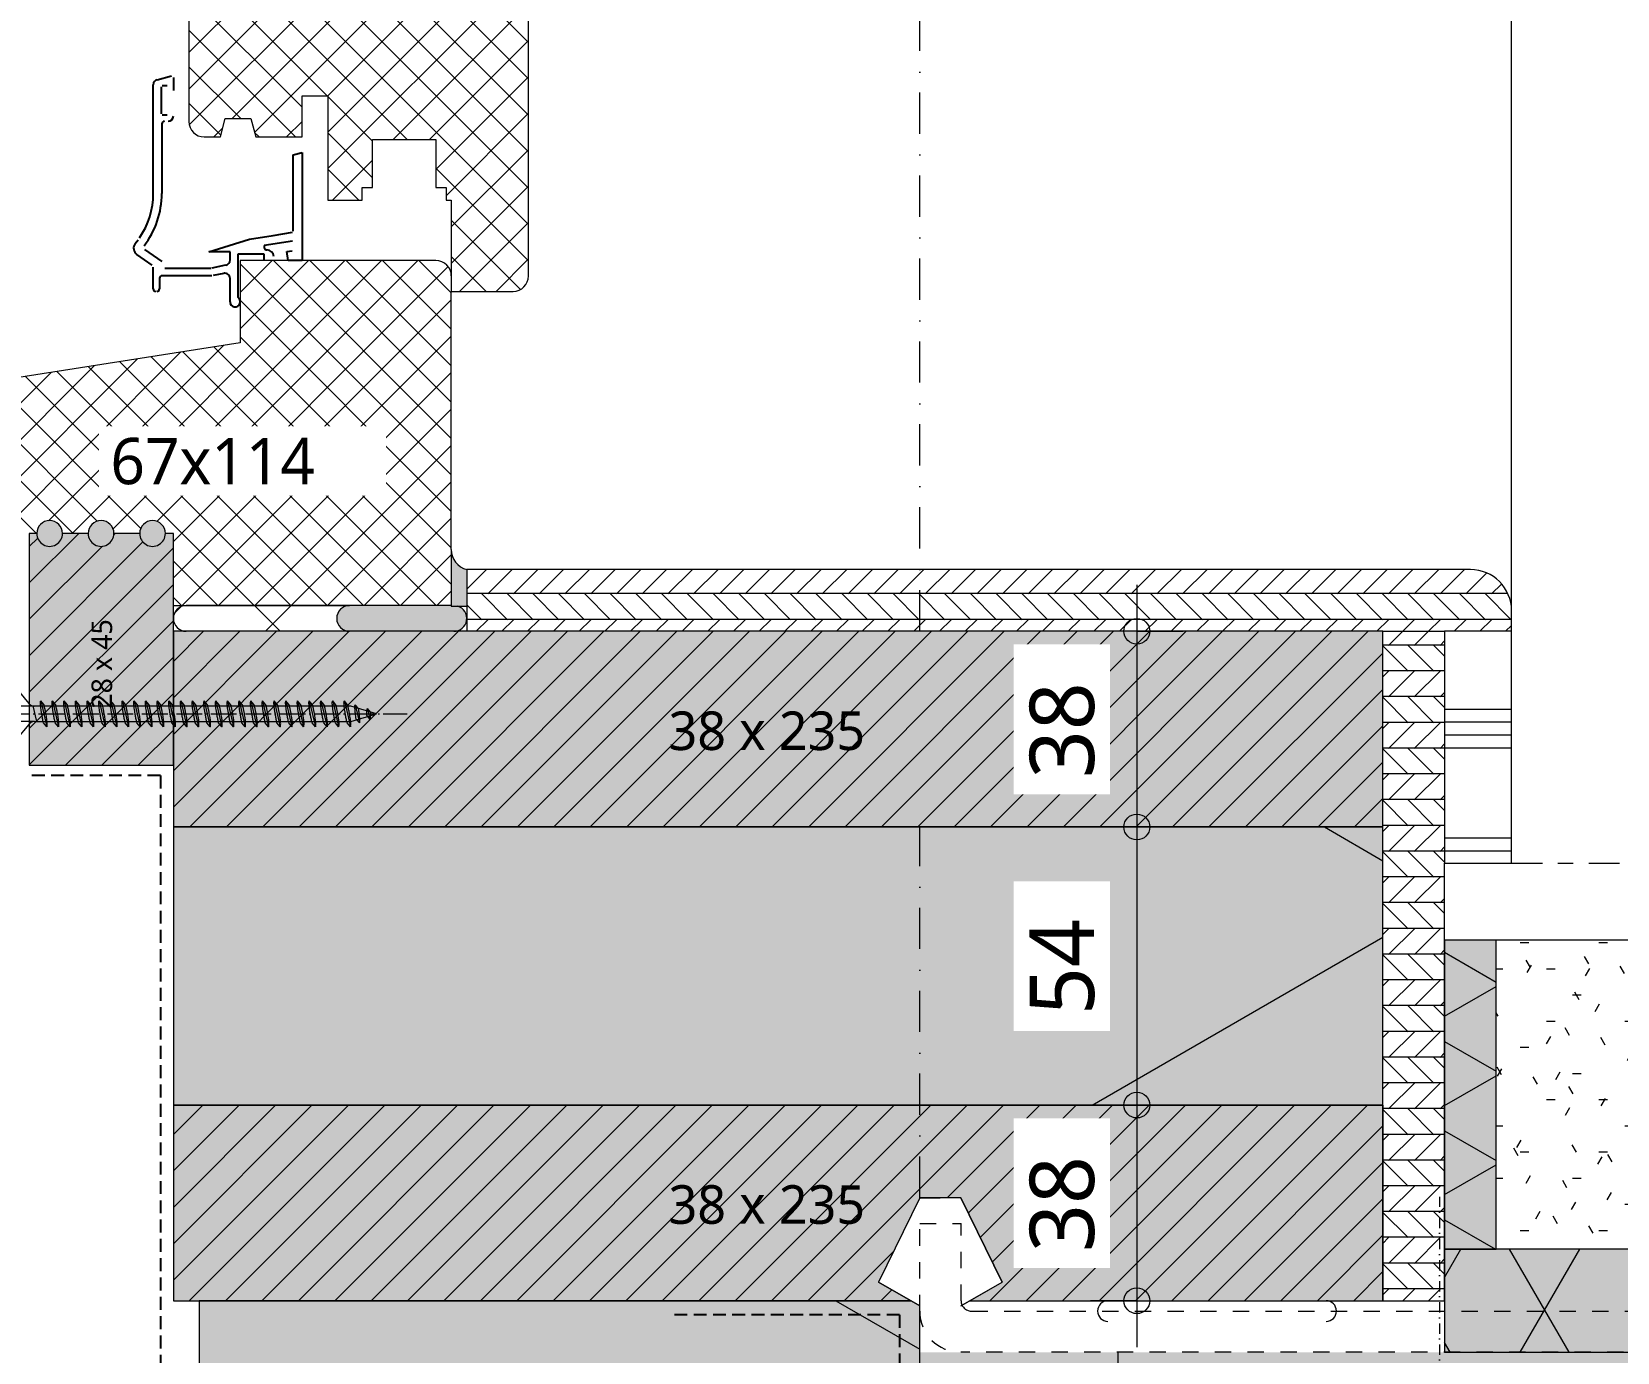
# Model space of a CAD drawing. Header units: millimetres. Extents: x -435 to 27166, y -19117 to 26500.
# Drawn here: x 7950.5 to 8258.6, y 13392.6 to 13649.1 of the extents above; entities that cross this region are included whole.
import ezdxf

# ---------------------------------------------------------------- set-up
doc = ezdxf.new("R2010")
doc.units = ezdxf.units.MM
for name, pattern in [('Dash', [6.35, 3.175, -3.175]), ('MV_center', [15, 6, -3, 3, -3]), ('MV_hartlijn_staal', [6.6, 5, -0.8, 0, -0.8]), ('MV_hidden', [3.75, 2.5, -1.25]), ('MV_stramien', [16, 8, -4, 0, -4]), ('Streep 1_1', [2, 1, -1]), ('Streep-stip _ detail', [4, 2, -1, 0, -1])]:
    doc.linetypes.add(name, pattern=pattern)
for name, color, linetype, lineweight in [('A-ANNO-DIMS', 211, 'Continuous', 13), ('A-ANNO-DIMS-5', 211, 'Continuous', 13), ('A-ANNO-NOTE', 131, 'Continuous', 18), ('A-DETL', 90, 'Continuous', 13), ('A-DETL-GENF', 92, 'Continuous', 18), ('A-DETL-MEDM', 33, 'Continuous', 18), ('G-ANNO-TEXT', 231, 'Continuous', 13)]:
    doc.layers.add(name, color=color, linetype=linetype, lineweight=lineweight)
doc.styles.add('Segoe UI', font='segoeui.ttf', dxfattribs={"height": 7.5})
doc.styles.add('Segoe UI_1', font='segoeui.ttf', dxfattribs={"height": 4})
doc.styles.add('Segoe UI_2', font='segoeui.ttf', dxfattribs={"height": 9})
doc.styles.add('Segoe UI_3', font='segoeui.ttf', dxfattribs={"height": 12.5})
doc.dimstyles.new('2_5_mm_4', dxfattribs={"dimscale": 304.8, "dimtxt": 13.092049, "dimasz": 0.016404, "dimexe": 0.029528, "dimexo": 0.0625, "dimgap": 0.014764, "dimtad": 1, "dimdec": 0, "dimzin": 0, "dimdsep": 46, "dimtxsty": 'Segoe UI_3', "dimblk1": 'DOTBLANK', "dimblk2": 'DOTBLANK', "dimsah": 1, "dimcen": 0.09, "dimdle": 0.029528, "dimazin": 0, "dimtfac": 1, "dimtdec": 4, "dimtix": 1, "dimtmove": 0, "dimatfit": 3, "dimfxl": 0.029528, "dimfxlon": 1, "dimtvp": 1, "dimtfill": 1, "dimtolj": 1, "dimtzin": 0, "dimarcsym": 2})
pattern_1 = [(45, (0, 0), (-3.5355339, 3.5355339), []), (135, (0, 0), (-3.5355339, -3.5355339), [])]
pattern_2 = [(0, (0, 0), (0, 5), [50, 0]), (45, (0, 0), (5.00065916, 0), [7.071, -7.071]), (315, (0, 0), (5.00065916, 0), [7.071, -7.071])]

# ---------------------------------------------------------------- blocks, each defined once
blk = doc.blocks.new('42 isolatie - Type 1-3766082-Details Appartement')
at = {"layer": 'A-DETL-GENF'}
blk.add_hatch(color=256, dxfattribs=at).paths.add_polyline_path([(0.28, -0.8), (24.96, -140.8), (215.21, -140.8), (216.19, -139.08), (216.19, -0.8), (24.08, -0.8)])
at = {"layer": 'A-DETL-GENF', "lineweight": 13}
h = blk.add_hatch(dxfattribs=at)
h.set_pattern_fill('FP_80', color=256, style=0, pattern_type=2)
h.set_pattern_definition([(300, (-857.8, -704), (-121.936, -70.4), []), (240, (-857.8, -704), (-121.936, 70.4), [])])
h.paths.add_polyline_path([(0.28, -0.8), (24.96, -140.8), (215.21, -140.8), (216.19, -139.08), (216.19, -0.8), (24.08, -0.8)])
at = {"layer": 'A-DETL-GENF'}
for p, q in [((216.19, -0.8), (0.28, -0.8)), ((0.28, -0.8), (24.08, -135.8)), ((216.19, -0.8), (0.28, -0.8)), ((216.19, -139.08), (216.19, -0.8)), ((24.08, -135.8), (24.96, -140.8)), ((24.08, -135.8), (24.96, -140.8)), ((24.96, -140.8), (206.19, -140.8)), ((206.19, -140.8), (215.21, -140.8)), ((206.19, -140.8), (215.21, -140.8))]:
    blk.add_line(p, q, dxfattribs=at)
blk = doc.blocks.new('00 hout_rechthoekig_sls - Vuren 28x45-V87-Details Appartement')
at = {"layer": 'A-DETL-GENF', "lineweight": 13}
blk.add_hatch(color=256, dxfattribs=at).paths.add_polyline_path([(45, 1.79), (45, 28), (0, 28), (0, 26.45), (0.65, 26.37), (1.25, 26.12), (1.77, 25.72), (2.17, 25.2), (2.41, 24.6), (2.5, 23.95), (2.41, 23.31), (2.17, 22.7), (1.77, 22.19), (1.25, 21.79), (0.65, 21.54), (0, 21.45), (0, 16.45), (0.65, 16.37), (1.25, 16.12), (1.77, 15.72), (2.17, 15.2), (2.41, 14.6), (2.5, 13.95), (2.41, 13.31), (2.17, 12.7), (1.77, 12.19), (1.25, 11.79), (0.65, 11.54), (0, 11.45), (0, 6.45), (0.65, 6.37), (1.25, 6.12), (1.77, 5.72), (2.17, 5.2), (2.41, 4.6), (2.5, 3.95), (2.41, 3.31), (2.17, 2.7), (1.77, 2.19), (1.25, 1.79), (0.65, 1.54), (0, 1.45), (0, 0), (45, 0)])
at = {"layer": 'A-DETL-MEDM', "lineweight": 13}
h = blk.add_hatch(dxfattribs=at)
h.set_pattern_fill('FP_109', color=256, style=0, pattern_type=2)
h.set_pattern_definition([(135, (13551.619, -7950.069), (-3.5355339, -3.5355339), [])])
h.paths.add_polyline_path([(45, 1.79), (45, 28), (0, 28), (0, 26.45), (0.65, 26.37), (1.25, 26.12), (1.77, 25.72), (2.17, 25.2), (2.41, 24.6), (2.5, 23.95), (2.41, 23.31), (2.17, 22.7), (1.77, 22.19), (1.25, 21.79), (0.65, 21.54), (0, 21.45), (0, 16.45), (0.65, 16.37), (1.25, 16.12), (1.77, 15.72), (2.17, 15.2), (2.41, 14.6), (2.5, 13.95), (2.41, 13.31), (2.17, 12.7), (1.77, 12.19), (1.25, 11.79), (0.65, 11.54), (0, 11.45), (0, 6.45), (0.65, 6.37), (1.25, 6.12), (1.77, 5.72), (2.17, 5.2), (2.41, 4.6), (2.5, 3.95), (2.41, 3.31), (2.17, 2.7), (1.77, 2.19), (1.25, 1.79), (0.65, 1.54), (0, 1.45), (0, 0), (45, 0)])
at = {"layer": 'A-DETL-MEDM'}
for p, q in [((19, 28), (0, 28)), ((0, 28), (0, 26.45)), ((19, 28), (0, 28)), ((45, 28), (19, 28)), ((45, 28), (19, 28)), ((45, 0), (45, 28)), ((45, 0), (45, 28)), ((45, 0), (45, 28)), ((0, 21.45), (0, 16.45)), ((0, 11.45), (0, 6.45)), ((0, 1.45), (0, 0)), ((0, 0), (45, 0))]:
    blk.add_line(p, q, dxfattribs=at)
blk = doc.blocks.new('Repeating Detail - 00 g lijmbolletje s e-V88-Details Appartement')
at = {"layer": 'A-DETL-GENF'}
for points in [[(-20, 2.5), (-20.65, 2.41), (-21.25, 2.17), (-21.77, 1.77), (-22.17, 1.25), (-22.41, 0.65), (-22.5, -0.01), (-22.41, -0.65), (-22.17, -1.25), (-21.77, -1.77), (-21.25, -2.17), (-20.65, -2.41), (-20, -2.5), (-19.35, -2.41), (-18.75, -2.17), (-18.23, -1.77), (-17.83, -1.25), (-17.59, -0.65), (-17.5, 0), (-17.59, 0.65), (-17.83, 1.25), (-18.23, 1.77), (-18.75, 2.17), (-19.35, 2.41)], [(-10, 2.5), (-10.65, 2.41), (-11.25, 2.17), (-11.77, 1.77), (-12.17, 1.25), (-12.41, 0.65), (-12.5, -0.01), (-12.41, -0.65), (-12.17, -1.25), (-11.77, -1.77), (-11.25, -2.17), (-10.65, -2.41), (-10, -2.5), (-9.35, -2.41), (-8.75, -2.17), (-8.23, -1.77), (-7.83, -1.25), (-7.59, -0.65), (-7.5, 0), (-7.59, 0.65), (-7.83, 1.25), (-8.23, 1.77), (-8.75, 2.17), (-9.35, 2.41)], [(0, 2.5), (-0.65, 2.41), (-1.25, 2.17), (-1.77, 1.77), (-2.17, 1.25), (-2.41, 0.65), (-2.5, -0.01), (-2.41, -0.65), (-2.17, -1.25), (-1.77, -1.77), (-1.25, -2.17), (-0.65, -2.41), (0, -2.5), (0.65, -2.41), (1.25, -2.17), (1.77, -1.77), (2.17, -1.25), (2.41, -0.65), (2.5, 0), (2.41, 0.65), (2.17, 1.25), (1.77, 1.77), (1.25, 2.17), (0.65, 2.41)]]:
    blk.add_hatch(color=256, dxfattribs=at).paths.add_polyline_path(points)
for centre, start, end in [((-20, 0), 360, 180), ((-20, 0), 180, 360), ((-10, 0), 360, 180), ((-10, 0), 180, 360), ((0, 0), 360, 180), ((0, 0), 180, 360)]:
    blk.add_arc(centre, 2.5, start, end, dxfattribs=at)
blk = doc.blocks.new('00 hout_rechthoekig_sls - SLS 38x235-V89-Details Appartement')
at = {"layer": 'A-DETL-GENF', "lineweight": 13}
blk.add_hatch(color=256, dxfattribs=at).paths.add_polyline_path([(65.53, 38), (0, 38), (0, 0), (235, 0), (235, 38), (91.72, 38), (98, 34.39), (90, 17.99), (82, 17.99), (74, 34.39), (80.28, 38), (74, 38)])
at = {"layer": 'A-DETL-MEDM', "lineweight": 13}
h = blk.add_hatch(dxfattribs=at)
h.set_pattern_fill('FP_110', color=256, style=0, pattern_type=2)
h.set_pattern_definition([(225, (8213.069, 13440.619), (3.5355339, -3.5355339), [])])
h.paths.add_polyline_path([(65.53, 38), (0, 38), (0, 0), (235, 0), (235, 38), (91.72, 38), (98, 34.39), (90, 17.99), (82, 17.99), (74, 34.39), (80.28, 38), (74, 38)])
at = {"layer": 'A-DETL-MEDM'}
for p, q in [((80.28, 38), (0, 38)), ((0, 38), (0, 0)), ((80.28, 38), (0, 38)), ((235, 38), (91.72, 38)), ((235, 38), (91.72, 38)), ((235, 0), (235, 38)), ((235, 0), (235, 38)), ((235, 0), (235, 38)), ((0, 0), (235, 0))]:
    blk.add_line(p, q, dxfattribs=at)
blk = doc.blocks.new('42 isolatie - Type 1-3768576-Details Appartement')
at = {"layer": 'A-DETL-GENF'}
blk.add_hatch(color=256, dxfattribs=at).paths.add_polyline_path([(45.79, -0.8), (45.79, -20.8), (428.39, -20.8), (428.39, -0.8), (418.39, -0.8)])
at = {"layer": 'A-DETL-GENF', "lineweight": 13}
h = blk.add_hatch(dxfattribs=at)
h.set_pattern_fill('FP_79', color=256, style=0, pattern_type=2)
h.set_pattern_definition([(300, (-2355.522, -120.812), (-17.32051, -10), []), (240, (-2355.522, -120.812), (-17.32051, 10), [])])
h.paths.add_polyline_path([(45.79, -0.8), (45.79, -20.8), (428.39, -20.8), (428.39, -0.8), (418.39, -0.8)])
at = {"layer": 'A-DETL-GENF'}
for p, q in [((428.39, -0.8), (45.79, -0.8)), ((428.39, -0.8), (45.79, -0.8)), ((428.39, -10.8), (428.39, -0.8)), ((428.39, -10.8), (428.39, -0.8)), ((428.39, -20.8), (428.39, -10.8)), ((428.39, -20.8), (428.39, -10.8)), ((45.79, -20.8), (418.39, -20.8)), ((45.79, -20.8), (418.39, -20.8)), ((418.39, -20.8), (428.39, -20.8))]:
    blk.add_line(p, q, dxfattribs=at)
blk = doc.blocks.new('42 isolatie - Type 1-3766312-Details Appartement')
at = {"layer": 'A-DETL-GENF'}
blk.add_hatch(color=256, dxfattribs=at).paths.add_polyline_path([(0.28, -10.8), (60.28, -10.8), (60.28, -0.8), (0.28, -0.8)])
at = {"layer": 'A-DETL-GENF', "lineweight": 13}
h = blk.add_hatch(dxfattribs=at)
h.set_pattern_fill('FP_89', color=256, style=0, pattern_type=2)
h.set_pattern_definition([(300, (-2375.531, -120.812), (-12.99038, -7.5), []), (240, (-2375.531, -120.812), (-12.99038, 7.5), [])])
h.paths.add_polyline_path([(0.28, -10.8), (60.28, -10.8), (60.28, -0.8), (0.28, -0.8)])
at = {"layer": 'A-DETL-GENF'}
for p, q in [((60.28, -0.8), (0.28, -0.8)), ((0.28, -0.8), (0.28, -10.8)), ((0.28, -0.8), (0.28, -10.8)), ((60.28, -10.8), (60.28, -0.8)), ((60.28, -10.8), (60.28, -0.8)), ((0.28, -10.8), (60.28, -10.8)), ((0.28, -10.8), (60.28, -10.8))]:
    blk.add_line(p, q, dxfattribs=at)
blk = doc.blocks.new('42 isolatie - Type 1-3766217-Details Appartement')
at = {"layer": 'A-DETL-GENF'}
blk.add_hatch(color=256, dxfattribs=at).paths.add_polyline_path([(0.28, -235.8), (54.28, -235.8), (54.28, -0.8), (0.28, -0.8), (0.28, -170.27)])
at = {"layer": 'A-DETL-GENF', "lineweight": 13}
h = blk.add_hatch(dxfattribs=at)
h.set_pattern_fill('FP_111', color=256, style=0, pattern_type=2)
h.set_pattern_definition([(300, (-1986.72, -235.79), (-203.516, -117.5), []), (240, (-1986.72, -235.79), (-203.516, 117.5), [])])
h.paths.add_polyline_path([(0.28, -235.8), (54.28, -235.8), (54.28, -0.8), (0.28, -0.8), (0.28, -170.27)])
at = {"layer": 'A-DETL-GENF'}
for p, q in [((54.28, -0.8), (0.28, -0.8)), ((0.28, -0.8), (0.28, -235.8)), ((54.28, -0.8), (0.28, -0.8)), ((0.28, -0.8), (0.28, -235.8)), ((54.28, -235.8), (54.28, -0.8)), ((0.28, -235.8), (54.28, -235.8)), ((0.28, -235.8), (54.28, -235.8))]:
    blk.add_line(p, q, dxfattribs=at)
blk = doc.blocks.new('20 HSB_vloeranker - 25x170 6x60-3186712-Details Appartement')
at = {"layer": 'A-DETL-GENF'}
for p, q in [((-16, 33.01), (-24, 16.61)), ((-16, 33.01), (-24, 16.61)), ((-8, 33.01), (-16, 33.01)), ((-16, 33.01), (-12, 33.01)), ((-8, 33.01), (-12, 33.01)), ((0, 16.61), (-8, 33.01)), ((-8, 33.01), (0, 16.61)), ((-24, 16.61), (-16, 12.01)), ((-16, 12.01), (-24, 16.61)), ((-8, 12.01), (0, 16.61)), ((-7.77, 12.14), (0, 16.61)), ((22.5, 3), (22.5, 0)), ((22.5, 0), (147.5, 0)), ((147.5, 0), (147.5, 3))]:
    blk.add_line(p, q, dxfattribs=at)
at = {"layer": 'A-DETL-GENF', "linetype": 'Streep-stip _ detail', "lineweight": 13}
blk.add_line((85, 33.21), (85, -88.79), dxfattribs=at)
at = {"layer": 'A-DETL-GENF', "linetype": 'Dash'}
for p, q in [((-16, 11), (-16, 28)), ((-16, 28), (-7.96, 28)), ((-7.96, 13), (-7.96, 28)), ((-5.96, 11), (152.5, 11)), ((152.5, 11), (152.5, 3)), ((152.5, 3), (-8, 3))]:
    blk.add_line(p, q, dxfattribs=at)
at = {"layer": 'A-DETL-GENF', "linetype": 'Streep 1_1', "lineweight": 13}
for p, q in [((81, -1.79), (81, -72.79)), ((89, -1.79), (89, -72.79)), ((89, -72.79), (81, -80.79)), ((81, -72.79), (89, -80.79))]:
    blk.add_line(p, q, dxfattribs=at)
at = {"layer": 'A-DETL-GENF', "linetype": 'Dash'}
for centre, radius in [((-5.96, 13), 2), ((-8, 11), 8)]:
    blk.add_arc(centre, radius, 180, 270, dxfattribs=at)
blk = doc.blocks.new('00 hout_rechthoekig_sls - SLS 38x235-V91-Details Appartement')
at = {"layer": 'A-DETL-GENF', "lineweight": 13}
blk.add_hatch(color=256, dxfattribs=at).paths.add_polyline_path([(235, 38), (0, 38), (0, 0), (235, 0)])
at = {"layer": 'A-DETL-MEDM', "lineweight": 13}
h = blk.add_hatch(dxfattribs=at)
h.set_pattern_fill('FP_112', color=256, style=0, pattern_type=2)
h.set_pattern_definition([(225, (8213.069, 13532.619), (3.5355339, -3.5355339), [])])
h.paths.add_polyline_path([(235, 38), (0, 38), (0, 0), (235, 0)])
at = {"layer": 'A-DETL-MEDM'}
for p, q in [((235, 38), (0, 38)), ((0, 38), (0, 0)), ((235, 38), (0, 38)), ((235, 0), (235, 38)), ((235, 0), (235, 38)), ((235, 0), (235, 38)), ((0, 0), (235, 0))]:
    blk.add_line(p, q, dxfattribs=at)
blk = doc.blocks.new('28 schroeven 2D - Verzonken schroef 5_0x70mm-3126482-Details Appartement')
at = {"layer": 'A-DETL-GENF', "linetype": 'MV_hartlijn_staal', "lineweight": 13}
blk.add_line((0, 9.1), (0, -75.9), dxfattribs=at)
at = {"layer": 'A-DETL-GENF', "lineweight": 5}
for p, q in [((-4.9, 0), (4.9, 0)), ((-2.04, -2.4), (-4.9, 0)), ((4.9, 0), (2.04, -2.4)), ((-4.54, -0.3), (4.54, -0.3)), ((2.5, -4.74), (-2.5, -5.9)), ((-2.5, -5.9), (-1.75, -5.26)), ((-1.5, -4), (1.53, -3.26)), ((-1.5, -3.55), (-1.5, -65)), ((1.5, -65), (1.5, -3.55)), ((1.75, -5.38), (2.5, -4.74)), ((2.5, -7), (-2.5, -8.17)), ((-2.5, -8.17), (-1.75, -7.53)), ((1.75, -7.64), (2.5, -7)), ((2.5, -9.27), (-2.5, -10.44)), ((-2.5, -10.44), (-1.75, -9.8)), ((2.5, -11.54), (-2.5, -12.71)), ((-2.5, -12.71), (-1.75, -12.07)), ((1.75, -9.91), (2.5, -9.27)), ((1.75, -12.18), (2.5, -11.54)), ((2.5, -13.81), (-2.5, -14.98)), ((-2.5, -14.98), (-1.75, -14.34)), ((1.75, -14.45), (2.5, -13.81)), ((2.5, -16.08), (-2.5, -17.24)), ((-2.5, -17.24), (-1.75, -16.6)), ((2.5, -18.35), (-2.5, -19.51)), ((1.75, -16.72), (2.5, -16.08)), ((1.75, -18.99), (2.5, -18.35)), ((-2.5, -19.51), (-1.75, -18.87)), ((2.5, -20.62), (-2.5, -21.78)), ((-2.5, -21.78), (-1.75, -21.14)), ((1.75, -21.26), (2.5, -20.62)), ((2.5, -22.89), (-2.5, -24.05)), ((-2.5, -24.05), (-1.75, -23.41)), ((1.75, -23.53), (2.5, -22.89)), ((2.5, -25.16), (-2.5, -26.32)), ((-2.5, -26.32), (-1.75, -25.68)), ((2.5, -27.43), (-2.5, -28.59)), ((1.75, -25.8), (2.5, -25.16)), ((1.75, -28.07), (2.5, -27.43)), ((-2.5, -28.59), (-1.75, -27.95)), ((2.5, -29.69), (-2.5, -30.86)), ((-2.5, -30.86), (-1.75, -30.22)), ((1.75, -30.33), (2.5, -29.69)), ((2.5, -31.96), (-2.5, -33.13)), ((-2.5, -33.13), (-1.75, -32.49)), ((1.75, -32.6), (2.5, -31.96)), ((2.5, -34.23), (-2.5, -35.4)), ((-2.5, -35.4), (-1.75, -34.76)), ((2.5, -36.5), (-2.5, -37.67)), ((1.75, -34.87), (2.5, -34.23)), ((1.75, -37.14), (2.5, -36.5)), ((-2.5, -37.67), (-1.75, -37.03)), ((2.5, -38.77), (-2.5, -39.93)), ((-2.5, -39.93), (-1.75, -39.29)), ((1.75, -39.41), (2.5, -38.77)), ((2.5, -41.04), (-2.5, -42.2)), ((-2.5, -42.2), (-1.75, -41.56)), ((1.75, -41.68), (2.5, -41.04)), ((2.5, -43.31), (-2.5, -44.47)), ((-2.5, -44.47), (-1.75, -43.83)), ((2.5, -45.58), (-2.5, -46.74)), ((-2.5, -46.74), (-1.75, -46.1)), ((1.75, -43.95), (2.5, -43.31)), ((1.75, -46.22), (2.5, -45.58)), ((2.5, -47.85), (-2.5, -49.01)), ((-2.5, -49.01), (-1.75, -48.37)), ((1.75, -48.49), (2.5, -47.85)), ((2.5, -50.12), (-2.5, -51.28)), ((-2.5, -51.28), (-1.75, -50.64)), ((1.75, -50.76), (2.5, -50.12)), ((2.5, -52.38), (-2.5, -53.55)), ((-2.5, -53.55), (-1.75, -52.91)), ((2.5, -54.65), (-2.5, -55.82)), ((-2.5, -55.82), (-1.75, -55.18)), ((1.75, -53.02), (2.5, -52.38)), ((1.75, -55.29), (2.5, -54.65)), ((2.5, -56.92), (-2.5, -58.09)), ((-2.5, -58.09), (-1.75, -57.45)), ((1.75, -57.56), (2.5, -56.92)), ((2.5, -59.19), (-2.5, -60.36)), ((-2.5, -60.36), (-1.75, -59.72)), ((2.5, -61.46), (-2.5, -62.62)), ((1.75, -59.83), (2.5, -59.19)), ((1.75, -62.1), (2.5, -61.46)), ((-2.5, -62.62), (-1.75, -61.98)), ((2.5, -63.73), (-2.5, -64.89)), ((-2.5, -64.89), (-1.75, -64.25)), ((1.75, -64.37), (2.5, -63.73)), ((1.76, -65.84), (-1.76, -66.66)), ((-1.76, -66.66), (-1.01, -66.02)), ((-1.5, -65), (0, -70)), ((0, -70), (1.5, -65)), ((1.01, -66.48), (1.76, -65.84)), ((-1.02, -68.71), (-0.27, -68.07)), ((1.02, -68.23), (-1.02, -68.71)), ((0.27, -68.87), (1.02, -68.23))]:
    blk.add_line(p, q, dxfattribs=at)
at = {"layer": 'A-DETL-GENF'}
for p, q in [((-1.5, -3.55), (-1.5, 0)), ((1.5, -3.55), (1.5, 0))]:
    blk.add_line(p, q, dxfattribs=at)
at = {"layer": 'A-DETL-GENF', "lineweight": 5}
for centre, start, end in [((-3, -3.55), 360, 50), ((3, -3.55), 130, 180)]:
    blk.add_arc(centre, 1.5, start, end, dxfattribs=at)
for points in [[(-2.5, -5.9), (-1.83, -6.19), (1.75, -5.38)], [(-1.75, -5.26), (2.23, -4.46), (2.5, -4.74)], [(-2.5, -8.17), (-1.83, -8.46), (1.75, -7.64)], [(-1.75, -7.53), (2.23, -6.73), (2.5, -7)], [(-1.75, -9.8), (2.23, -9), (2.5, -9.27)], [(-2.5, -10.44), (-1.83, -10.73), (1.75, -9.91)], [(-2.5, -12.71), (-1.83, -13), (1.75, -12.18)], [(-1.75, -12.07), (2.23, -11.27), (2.5, -11.54)], [(-2.5, -14.98), (-1.83, -15.27), (1.75, -14.45)], [(-1.75, -14.34), (2.23, -13.53), (2.5, -13.81)], [(-2.5, -17.24), (-1.83, -17.54), (1.75, -16.72)], [(-1.75, -16.6), (2.23, -15.8), (2.5, -16.08)], [(-1.75, -18.87), (2.23, -18.07), (2.5, -18.35)], [(-2.5, -19.51), (-1.83, -19.81), (1.75, -18.99)], [(-2.5, -21.78), (-1.83, -22.08), (1.75, -21.26)], [(-1.75, -21.14), (2.23, -20.34), (2.5, -20.62)], [(-2.5, -24.05), (-1.83, -24.35), (1.75, -23.53)], [(-1.75, -23.41), (2.23, -22.61), (2.5, -22.89)], [(-2.5, -26.32), (-1.83, -26.61), (1.75, -25.8)], [(-1.75, -25.68), (2.23, -24.88), (2.5, -25.16)], [(-1.75, -27.95), (2.23, -27.15), (2.5, -27.43)], [(-2.5, -28.59), (-1.83, -28.88), (1.75, -28.07)], [(-2.5, -30.86), (-1.83, -31.15), (1.75, -30.33)], [(-1.75, -30.22), (2.23, -29.42), (2.5, -29.69)], [(-2.5, -33.13), (-1.83, -33.42), (1.75, -32.6)], [(-1.75, -32.49), (2.23, -31.69), (2.5, -31.96)], [(-2.5, -35.4), (-1.83, -35.69), (1.75, -34.87)], [(-1.75, -34.76), (2.23, -33.96), (2.5, -34.23)], [(-1.75, -37.03), (2.23, -36.22), (2.5, -36.5)], [(-2.5, -37.67), (-1.83, -37.96), (1.75, -37.14)], [(-2.5, -39.93), (-1.83, -40.23), (1.75, -39.41)], [(-1.75, -39.29), (2.23, -38.49), (2.5, -38.77)], [(-2.5, -42.2), (-1.83, -42.5), (1.75, -41.68)], [(-1.75, -41.56), (2.23, -40.76), (2.5, -41.04)], [(-2.5, -44.47), (-1.83, -44.77), (1.75, -43.95)], [(-1.75, -43.83), (2.23, -43.03), (2.5, -43.31)], [(-1.75, -46.1), (2.23, -45.3), (2.5, -45.58)], [(-2.5, -46.74), (-1.83, -47.04), (1.75, -46.22)], [(-2.5, -49.01), (-1.83, -49.3), (1.75, -48.49)], [(-1.75, -48.37), (2.23, -47.57), (2.5, -47.85)], [(-2.5, -51.28), (-1.83, -51.57), (1.75, -50.76)], [(-1.75, -50.64), (2.23, -49.84), (2.5, -50.12)], [(-1.75, -52.91), (2.23, -52.11), (2.5, -52.38)], [(-2.5, -53.55), (-1.83, -53.84), (1.75, -53.02)], [(-2.5, -55.82), (-1.83, -56.11), (1.75, -55.29)], [(-1.75, -55.18), (2.23, -54.38), (2.5, -54.65)], [(-2.5, -58.09), (-1.83, -58.38), (1.75, -57.56)], [(-1.75, -57.45), (2.23, -56.65), (2.5, -56.92)], [(-2.5, -60.36), (-1.83, -60.65), (1.75, -59.83)], [(-1.75, -59.72), (2.23, -58.91), (2.5, -59.19)], [(-1.75, -61.98), (2.23, -61.18), (2.5, -61.46)], [(-2.5, -62.62), (-1.83, -62.92), (1.75, -62.1)], [(-2.5, -64.89), (-1.83, -65.19), (1.75, -64.37)], [(-1.75, -64.25), (2.23, -63.45), (2.5, -63.73)], [(-1.76, -66.66), (-1.34, -66.87), (1.01, -66.48)], [(-1.01, -66.02), (1.59, -65.65), (1.76, -65.84)], [(-1.02, -68.71), (-0.85, -68.85), (0.27, -68.87)], [(-0.27, -68.07), (0.96, -68.13), (1.02, -68.23)]]:
    blk.add_open_spline(points, degree=2, dxfattribs=at)
blk = doc.blocks.new('DIMBLOCK395-Details Appartement')
at = {"layer": 'A-ANNO-DIMS-5'}
for p, q in [((8165.26, 13541.62), (8165.26, 13494.62)), ((8165.26, 13532.62), (8156.26, 13532.62)), ((8165.26, 13532.62), (8174.26, 13532.62)), ((8165.26, 13494.62), (8156.26, 13494.62)), ((8165.26, 13494.62), (8174.26, 13494.62))]:
    blk.add_line(p, q, dxfattribs=at)
for centre in [(8165.26, 13532.62), (8165.26, 13494.62)]:
    blk.add_circle(centre, 2.5, dxfattribs=at)
at = {"layer": 'A-ANNO-DIMS-5', "color": 0, "insert": (8144.45, 13504.1), "char_height": 12.5, "width": 22.8516, "attachment_point": 1, "rotation": 90, "line_spacing_factor": 1.142579, "style": 'Segoe UI_3', "bg_fill": 3, "box_fill_scale": 1.25, "bg_fill_color": 9, "bg_fill_true_color": 13158600, "bg_fill_transparency": 0}
blk.add_mtext('38', dxfattribs=at)
blk = doc.blocks.new('_DotBlank')
at = {"color": 0, "linetype": 'ByBlock', "lineweight": -2}
blk.add_line((-0.5, 0), (-1, 0), dxfattribs=at)
blk.add_circle((0, 0), 0.5, dxfattribs=at)
blk = doc.blocks.new('DIMBLOCK396-Details Appartement')
at = {"layer": 'A-ANNO-DIMS-5'}
for p, q in [((8165.26, 13494.62), (8156.26, 13494.62)), ((8165.26, 13494.62), (8165.26, 13440.62)), ((8165.26, 13494.62), (8174.26, 13494.62)), ((8165.26, 13440.62), (8156.26, 13440.62)), ((8165.26, 13440.62), (8174.26, 13440.62))]:
    blk.add_line(p, q, dxfattribs=at)
for centre in [(8165.26, 13494.62), (8165.26, 13440.62)]:
    blk.add_circle(centre, 2.5, dxfattribs=at)
at = {"layer": 'A-ANNO-DIMS-5', "color": 0, "insert": (8144.45, 13458.1), "char_height": 12.5, "width": 22.8516, "attachment_point": 1, "rotation": 90, "line_spacing_factor": 1.142579, "style": 'Segoe UI_3', "bg_fill": 3, "box_fill_scale": 1.25, "bg_fill_color": 9, "bg_fill_true_color": 13158600, "bg_fill_transparency": 0}
blk.add_mtext('54', dxfattribs=at)
blk = doc.blocks.new('DIMBLOCK397-Details Appartement')
at = {"layer": 'A-ANNO-DIMS-5'}
for p, q in [((8165.26, 13440.62), (8156.26, 13440.62)), ((8165.26, 13440.62), (8165.26, 13393.62)), ((8165.26, 13440.62), (8174.26, 13440.62)), ((8165.26, 13402.62), (8156.26, 13402.62)), ((8165.26, 13402.62), (8174.26, 13402.62))]:
    blk.add_line(p, q, dxfattribs=at)
for centre in [(8165.26, 13440.62), (8165.26, 13402.62)]:
    blk.add_circle(centre, 2.5, dxfattribs=at)
at = {"layer": 'A-ANNO-DIMS-5', "color": 0, "insert": (8144.45, 13412.1), "char_height": 12.5, "width": 22.8516, "attachment_point": 1, "rotation": 90, "line_spacing_factor": 1.142579, "style": 'Segoe UI_3', "bg_fill": 3, "box_fill_scale": 1.25, "bg_fill_color": 9, "bg_fill_true_color": 13158600, "bg_fill_transparency": 0}
blk.add_mtext('38', dxfattribs=at)

msp = doc.modelspace()

# ---------------------------------------------------------------- hatches: boundary and pattern name
at = {"layer": 'A-DETL-GENF', "lineweight": 13}
h = msp.add_hatch(dxfattribs=at)
h.set_pattern_fill('FP_20', color=250, style=0, pattern_type=2)
h.set_pattern_definition(pattern_1)
h.paths.add_polyline_path([(8044.07, 13598.62), (8044.85, 13598.72), (8045.57, 13599.02), (8046.19, 13599.5), (8046.67, 13600.12), (8046.97, 13600.84), (8047.07, 13601.62), (8047.07, 13680.62), (8046.97, 13681.4), (8046.67, 13682.12), (8046.19, 13682.74), (8045.57, 13683.22), (8044.85, 13683.52), (8044.07, 13683.62), (8006.07, 13683.62), (8006.07, 13679.62), (7998.07, 13679.62), (7998.07, 13683.62), (7994.07, 13683.62), (7994.02, 13699.13), (7993.88, 13699.48), (7993.65, 13699.79), (7993.35, 13700.03), (7993, 13700.19), (7992.63, 13700.25), (7992.24, 13700.21), (7984.99, 13698.61), (7983.92, 13698.24), (7982.97, 13697.65), (7982.17, 13696.85), (7981.57, 13695.9), (7981.2, 13694.84), (7981.07, 13693.72), (7981.07, 13631.62), (7981.17, 13630.84), (7981.47, 13630.12), (7981.95, 13629.5), (7982.57, 13629.02), (7983.29, 13628.72), (7984.07, 13628.62), (7987.2, 13628.62), (7988.14, 13632.18), (7993.14, 13632.18), (7994.07, 13628.62), (8003.07, 13628.62), (8003.07, 13636.62), (8008.07, 13636.62), (8008.07, 13616.33), (8014.77, 13616.33), (8014.77, 13618.83), (8016.77, 13618.83), (8016.77, 13628.13), (8029.07, 13628.13), (8029.07, 13618.83), (8031.07, 13618.83), (8031.07, 13616.33), (8032.07, 13616.33), (8032.07, 13598.62)])
h = msp.add_hatch(dxfattribs=at)
h.set_pattern_fill('FP_20', color=250, style=0, pattern_type=2)
h.set_pattern_definition(pattern_1)
h.paths.add_polyline_path([(7940.07, 13537.62), (7942.54, 13551.62), (7951.52, 13551.63), (7951.61, 13552.27), (7951.86, 13552.87), (7952.25, 13553.39), (7952.77, 13553.78), (7953.38, 13554.03), (7954.02, 13554.12), (7954.67, 13554.03), (7955.27, 13553.78), (7955.79, 13553.39), (7956.19, 13552.87), (7956.44, 13552.27), (7956.52, 13551.62), (7961.52, 13551.63), (7961.61, 13552.27), (7961.86, 13552.87), (7962.25, 13553.39), (7962.77, 13553.78), (7963.38, 13554.03), (7964.02, 13554.12), (7964.67, 13554.03), (7965.27, 13553.78), (7965.79, 13553.39), (7966.19, 13552.87), (7966.44, 13552.27), (7966.52, 13551.62), (7971.52, 13551.63), (7971.61, 13552.27), (7971.86, 13552.87), (7972.25, 13553.39), (7972.77, 13553.78), (7973.38, 13554.03), (7974.02, 13554.12), (7974.67, 13554.03), (7975.27, 13553.78), (7975.79, 13553.39), (7976.19, 13552.87), (7976.44, 13552.27), (7976.52, 13551.62), (7978.07, 13551.62), (7978.07, 13537.62), (8032.07, 13537.62), (8032.07, 13601.62), (8031.97, 13602.4), (8031.67, 13603.12), (8031.07, 13603.83), (8030.57, 13604.22), (8029.85, 13604.52), (8028.94, 13604.62), (7991.07, 13604.62), (7991.07, 13588.62), (7918.98, 13577.35), (7918.67, 13577.17), (7918.42, 13576.93), (7918.23, 13576.64), (7918.11, 13576.31), (7918.07, 13575.97), (7918.07, 13540.62), (7918.17, 13539.84), (7918.47, 13539.12), (7918.95, 13538.5), (7919.57, 13538.02), (7920.29, 13537.72), (7921.07, 13537.62)])
at = {"layer": 'A-DETL-GENF'}
for color, points in [(1, [(8035.07, 13537.49), (8035.07, 13544.62), (8034.25, 13544.93), (8033.52, 13545.41), (8032.91, 13546.04), (8032.45, 13546.79), (8032.17, 13547.62), (8032.07, 13548.49), (8032.07, 13537.49)]), (7, [(8012.3, 13532.62), (8032.91, 13532.66), (8033.22, 13532.7), (8033.82, 13532.95), (8034.34, 13533.35), (8034.73, 13533.87), (8034.98, 13534.47), (8035.07, 13535.12), (8034.98, 13535.77), (8034.73, 13536.37), (8034.34, 13536.89), (8033.82, 13537.28), (8033.32, 13537.49), (8032.07, 13537.5), (8032.07, 13537.62), (8012.3, 13537.62), (8011.65, 13537.53), (8011.05, 13537.28), (8010.53, 13536.89), (8010.13, 13536.37), (8009.88, 13535.77), (8009.8, 13535.12), (8009.88, 13534.47), (8010.13, 13533.87), (8010.53, 13533.35), (8011.05, 13532.95), (8011.65, 13532.7)]), (9, [(8147.54, 13152.62), (8218.07, 13152.62), (8218.07, 13202.62), (8607.67, 13202.62), (8607.67, 13392.62), (8123.07, 13392.62), (8123.07, 13152.62)])]:
    msp.add_hatch(color=color, dxfattribs=at).paths.add_polyline_path(points)
at = {"layer": 'A-DETL-GENF', "lineweight": 13}
h = msp.add_hatch(dxfattribs=at)
h.set_pattern_fill('FP_11', color=254, style=0, pattern_type=2)
h.set_pattern_definition(pattern_2)
h.paths.add_polyline_path([(8225.07, 13532.62), (8238.07, 13532.62), (8238.07, 13536.62), (8237.8, 13538.69), (8237, 13540.62), (8235.73, 13542.28), (8234.07, 13543.55), (8232.14, 13544.35), (8230.07, 13544.62), (8035.07, 13544.62), (8035.07, 13532.62), (8213.07, 13532.62)])
h = msp.add_hatch(dxfattribs=at)
h.set_pattern_fill('FP_21', color=251, style=0, pattern_type=2)
h.set_pattern_definition([(45, (0, 0), (-10.606602, 10.606602), []), (135, (0, 0), (-10.606602, -10.606602), [])])
h.paths.add_polyline_path([(7980.57, 13532.62), (8012.3, 13532.62), (8011.65, 13532.7), (8011.05, 13532.95), (8010.53, 13533.35), (8010.13, 13533.87), (8009.88, 13534.47), (8009.8, 13535.12), (8009.88, 13535.77), (8010.13, 13536.37), (8010.53, 13536.89), (8011.05, 13537.28), (8011.65, 13537.53), (8012.3, 13537.62), (7980.57, 13537.62), (7979.92, 13537.53), (7979.32, 13537.28), (7978.8, 13536.89), (7978.4, 13536.37), (7978.15, 13535.77), (7978.07, 13535.12), (7978.15, 13534.47), (7978.4, 13533.87), (7978.8, 13533.35), (7979.32, 13532.95), (7979.92, 13532.7)])
h = msp.add_hatch(dxfattribs=at)
h.set_pattern_fill('FP_11', color=254, style=0, pattern_type=2)
h.set_pattern_definition(pattern_2)
h.paths.add_polyline_path([(8225.07, 13402.62), (8225.07, 13532.62), (8213.07, 13532.62), (8213.07, 13402.62)])
h = msp.add_hatch(dxfattribs=at)
h.set_pattern_fill('FP_16', color=254, style=0, pattern_type=2)
h.set_pattern_definition([(0, (0, 10), (0, 25), []), (0, (0, 12.5), (0, 25), []), (0, (0, 15), (0, 25), []), (0, (0, 17.5), (0, 25), [])])
h.paths.add_polyline_path([(8238.07, 13487.62), (8238.07, 13532.62), (8225.07, 13532.62), (8225.07, 13487.62)])
h = msp.add_hatch(dxfattribs=at)
h.set_pattern_fill('FP_17', color=254, style=0, pattern_type=2)
h.set_pattern_definition([(0, (0, 0), (20.32, 5.08), [1.676, -13.564, 1.676, -13.564, -81.28]), (0, (0, 0), (20.32, 5.08), [-30.48, 1.676, -28.804, 1.676, -13.564, -35.56]), (0, (0, 0), (20.32, 5.08), [-76.2, 1.676, -8.484, 1.676, -23.724]), (120, (7.62, 2.54), (-14.559409, 15.0576362), [1.676, -13.564, 1.676, -13.564, -81.28]), (120, (7.62, 2.54), (-14.559409, 15.0576362), [-30.48, 1.676, -28.804, 1.676, -13.564, -35.56]), (120, (7.62, 2.54), (-14.559409, 15.0576362), [-76.2, 1.676, -8.484, 1.676, -23.724]), (240, (10.16, 12.7), (-5.760591, -20.1376362), [1.676, -13.564, 1.676, -13.564, -81.28]), (240, (10.16, 12.7), (-5.760591, -20.1376362), [-30.48, 1.676, -28.804, 1.676, -13.564, -35.56]), (240, (10.16, 12.7), (-5.760591, -20.1376362), [-76.2, 1.676, -8.484, 1.676, -23.724])])
h.paths.add_polyline_path([(8607.67, 13412.62), (8607.67, 13472.62), (8235.07, 13472.62), (8235.07, 13412.62)])

# ---------------------------------------------------------------- linework, layer by layer
at = {"layer": 'A-DETL', "linetype": 'MV_stramien', "lineweight": 18}
for p, q in [((8123.07, 13532.62), (8123.07, 14505.63)), ((8123.07, 13422.63), (8123.07, 13494.62)), ((8123.07, 12841.46), (8123.07, 13401.63))]:
    msp.add_line(p, q, dxfattribs=at)
at = {"layer": 'A-DETL', "lineweight": 18}
for p, q in [((8238.07, 13536.62), (8238.07, 14505.63)), ((7981.07, 13693.72), (7981.07, 13631.62)), ((8047.07, 13601.62), (8047.07, 13680.62)), ((8003.07, 13628.62), (8003.07, 13636.62)), ((8003.07, 13636.62), (8008.07, 13636.62)), ((8008.07, 13636.62), (8008.07, 13616.33)), ((7987.2, 13628.62), (7988.14, 13632.18)), ((7988.14, 13632.18), (7993.14, 13632.18)), ((7993.14, 13632.18), (7994.07, 13628.62)), ((7984.07, 13628.62), (7987.2, 13628.62)), ((7994.07, 13628.62), (8003.07, 13628.62)), ((8016.77, 13618.83), (8016.77, 13628.13)), ((8016.77, 13628.13), (8029.07, 13628.13)), ((8029.07, 13628.13), (8029.07, 13618.83)), ((8014.77, 13616.33), (8014.77, 13618.83)), ((8014.77, 13618.83), (8016.77, 13618.83)), ((8029.07, 13618.83), (8031.07, 13618.83)), ((8031.07, 13618.83), (8031.07, 13616.33)), ((8008.07, 13616.33), (8014.77, 13616.33)), ((8031.07, 13616.33), (8032.07, 13616.33)), ((8032.07, 13616.33), (8032.07, 13598.62)), ((8029.07, 13604.62), (7991.07, 13604.62)), ((7991.07, 13604.62), (7991.07, 13588.62)), ((8032.07, 13548.49), (8032.07, 13598.62)), ((8032.07, 13598.62), (8044.07, 13598.62)), ((7991.07, 13588.62), (7919.31, 13577.45)), ((8032.07, 13548.49), (8032.07, 13537.49)), ((7978.07, 13537.62), (8012.3, 13537.62)), ((8012.3, 13537.62), (7980.57, 13537.62)), ((8032.09, 13537.62), (8012.3, 13537.62)), ((8032.07, 13537.49), (8035.07, 13537.49)), ((8238.07, 13532.62), (8225.07, 13532.62)), ((8225.07, 13532.62), (8225.07, 13487.62)), ((8238.07, 13487.62), (8238.07, 13532.62)), ((8225.07, 13402.62), (8225.07, 13487.62)), ((8225.07, 13487.62), (8238.07, 13487.62)), ((8607.67, 13472.62), (8235.07, 13472.62)), ((8213.07, 13440.62), (8213.07, 13402.62)), ((8213.07, 13402.62), (8225.07, 13402.62))]:
    msp.add_line(p, q, dxfattribs=at)
at = {"layer": 'A-DETL', "lineweight": 25}
for p, q in [((7974.17, 13617.63), (7974.17, 13638.77)), ((7974.91, 13639.74), (7977.69, 13640.48)), ((7975.67, 13638.37), (7975.67, 13633.11)), ((7976.87, 13638.57), (7975.87, 13638.57)), ((7978.06, 13640.18), (7978.06, 13637.67)), ((7975.87, 13632.91), (7976.87, 13632.91)), ((7975.82, 13631.16), (7975.82, 13617.63)), ((8001.37, 13625.16), (8003.07, 13625.62)), ((8001.37, 13610.3), (8001.37, 13625.16)), ((8003.07, 13625.62), (8003.07, 13604.62)), ((7970.64, 13607.92), (7971.2, 13608.66)), ((7984.94, 13606.32), (7992.85, 13608.78)), ((7992.85, 13608.78), (7997.43, 13609.51)), ((8001.22, 13608.39), (7995.73, 13607.52)), ((7997.43, 13609.51), (8001.2, 13610.11)), ((7973.96, 13603.71), (7970.98, 13605.79)), ((7972.47, 13606.76), (7975.83, 13604.41)), ((7989.07, 13606.32), (7984.94, 13606.32)), ((7989.07, 13604.73), (7989.07, 13606.32)), ((7990.57, 13605.87), (7990.57, 13597.49)), ((7995.7, 13605.87), (7990.57, 13605.87)), ((7995.7, 13604.82), (7995.7, 13605.87)), ((8000.09, 13606.37), (8001.15, 13606.53)), ((8000.36, 13604.62), (8000.09, 13606.37)), ((8003.07, 13604.62), (8000.36, 13604.62)), ((7974.17, 13599.12), (7974.17, 13603.3)), ((7985.57, 13601.67), (7975.87, 13601.67)), ((7976.42, 13603.17), (7985.41, 13603.17)), ((7985.62, 13603.19), (7988.28, 13603.76)), ((7987.86, 13602.13), (7985.78, 13601.69)), ((7975.37, 13601.17), (7975.37, 13599.12)), ((7989.07, 13596.62), (7989.07, 13601.16))]:
    msp.add_line(p, q, dxfattribs=at)
at = {"layer": 'A-DETL'}
for p, q in [((8230.07, 13544.62), (8035.07, 13544.62)), ((8035.07, 13544.62), (8035.07, 13532.62)), ((8238.07, 13532.62), (8238.07, 13536.62)), ((8213.07, 13532.62), (8225.07, 13532.62))]:
    msp.add_line(p, q, dxfattribs=at)
at = {"layer": 'A-DETL', "linetype": 'MV_hidden', "lineweight": 25}
for p, q in [((7975.57, 13504.62), (7950.57, 13504.62)), ((7975.57, 13504.62), (7975.57, 13168.37)), ((8119.17, 13399.87), (8074.17, 13399.87)), ((8119.17, 13399.87), (8119.17, 13303.62))]:
    msp.add_line(p, q, dxfattribs=at)
at = {"layer": 'A-DETL', "linetype": 'MV_center', "lineweight": 18}
msp.add_line((8238.07, 13487.62), (8607.67, 13487.62), dxfattribs=at)
at = {"layer": 'A-DETL', "lineweight": 25}
for centre, radius, start, end in [((7975.17, 13638.77), 1, 104.9996, 180), ((7977.07, 13632.66), 1, 270, 0), ((7976.32, 13631.16), 0.5, 90, 180), ((7959.17, 13617.63), 15, 325, 0), ((7959.17, 13617.63), 16.65, 322.4171, 0), ((7971.84, 13607.02), 1.5, 143, 235), ((7996.28, 13607.28), 0.6, 156.5865, 265.2477), ((7988.07, 13604.73), 1, 282, 0), ((7996.11, 13605.19), 1.5, 9.0006, 85.2477), ((7975.87, 13601.17), 0.5, 90, 180), ((7988.07, 13601.16), 1, 0, 102), ((7974.67, 13599.12), 0.5, 180, 270), ((7974.87, 13599.12), 0.5, 270, 0), ((7990.07, 13596.62), 1, 180, 60)]:
    msp.add_arc(centre, radius, start, end, dxfattribs=at)
at = {"layer": 'A-DETL', "lineweight": 18}
for centre, radius, start, end in [((7984.07, 13631.62), 3, 180, 270), ((8029.07, 13601.62), 3, 0, 90), ((8044.07, 13601.62), 3, 270, 0), ((8036.07, 13548.49), 4, 180, 255.5225), ((7980.57, 13535.12), 2.5, 90, 270), ((8012.3, 13535.12), 2.5, 90, 270), ((8032.57, 13535.12), 2.5, 270, 72.4935), ((8159.65, 13400.62), 2, 90, 270), ((8202.05, 13400.62), 2, 270, 90)]:
    msp.add_arc(centre, radius, start, end, dxfattribs=at)
at = {"layer": 'A-DETL'}
msp.add_arc((8230.07, 13536.62), 8, 0, 90, dxfattribs=at)

# ---------------------------------------------------------------- block references
at = {"layer": 'A-DETL-GENF'}
for name, p, rotation in [('Repeating Detail - 00 g lijmbolletje s e-V88-Details Appartement', (7954.02, 13551.62), 180), ('28 schroeven 2D - Verzonken schroef 5_0x70mm-3126482-Details Appartement', (7947.56, 13516.59), 89.9999999999994), ('42 isolatie - Type 1-3766217-Details Appartement', (7977.27, 13440.34), 89.99999999999513), ('42 isolatie - Type 1-3766312-Details Appartement', (8224.27, 13412.34), 90), ('42 isolatie - Type 1-3768576-Details Appartement', (8653.45, 13391.82), 180), ('42 isolatie - Type 1-3766082-Details Appartement', (7982.27, 13186.43), 89.99999999999513)]:
    msp.add_blockref(name, p, dxfattribs=dict(at, rotation=rotation))
at = {"layer": 'A-DETL-GENF', "linetype": 'Dash'}
msp.add_blockref('20 HSB_vloeranker - 25x170 6x60-3186712-Details Appartement', (8139.07, 13389.62), dxfattribs=at)
at = {"layer": 'A-DETL-MEDM', "lineweight": 13}
for name, p, rotation in [('00 hout_rechthoekig_sls - Vuren 28x45-V87-Details Appartement', (7950.07, 13551.62), 270.0000000000067), ('00 hout_rechthoekig_sls - SLS 38x235-V91-Details Appartement', (8213.07, 13532.62), 180), ('00 hout_rechthoekig_sls - SLS 38x235-V89-Details Appartement', (8213.07, 13440.62), 180)]:
    msp.add_blockref(name, p, dxfattribs=dict(at, rotation=rotation))

# ---------------------------------------------------------------- texts
at = {"layer": 'A-ANNO-NOTE', "lineweight": 13, "insert": (7962.16, 13517.58), "char_height": 4, "width": 23.6498, "attachment_point": 1, "rotation": 90, "style": 'Segoe UI_1'}
msp.add_mtext('28 x 45', dxfattribs=at)
at = {"layer": 'A-ANNO-NOTE', "lineweight": 13, "char_height": 7.5, "width": 47.2996, "attachment_point": 1, "style": 'Segoe UI'}
for insert in [(8074.28, 13517.06), (8074.28, 13425.06)]:
    msp.add_mtext('38 x 235', dxfattribs=dict(at, insert=insert))

# ---------------------------------------------------------------- next in the draw order: texts
at = {"layer": 'G-ANNO-TEXT', "color": 7, "insert": (7965.84, 13570.18), "char_height": 9, "width": 51.308, "attachment_point": 1, "style": 'Segoe UI_2', "bg_fill": 3, "box_fill_scale": 1.25, "bg_fill_color": 9, "bg_fill_true_color": 13158600, "bg_fill_transparency": 0}
msp.add_mtext('67x114', dxfattribs=at)

# ---------------------------------------------------------------- next in the draw order: dimensions: what is measured, and where the dimension line sits
at = {"layer": 'A-ANNO-DIMS'}
dim = msp.add_linear_dim(base=(8165.26, 13494.62), p1=(8174.26, 13532.62), p2=(8174.26, 13494.62), angle=90, dimstyle='2_5_mm_4', override={"dimpost": '<>', "dimfxl": 38}, dxfattribs=at)
dim.commit()
dim.dimension.update_dxf_attribs({"geometry": 'DIMBLOCK395-Details Appartement', "text_midpoint": (8154.3, 13513.62)})

# ---------------------------------------------------------------- next in the draw order: dimensions: what is measured, and where the dimension line sits
dim = msp.add_linear_dim(base=(8165.26, 13440.62), p1=(8174.26, 13494.62), p2=(8174.26, 13440.62), angle=90, dimstyle='2_5_mm_4', override={"dimpost": '<>', "dimfxl": 54}, dxfattribs=at)
dim.commit()
dim.dimension.update_dxf_attribs({"geometry": 'DIMBLOCK396-Details Appartement', "text_midpoint": (8154.4, 13467.62)})

# ---------------------------------------------------------------- next in the draw order: dimensions: what is measured, and where the dimension line sits
dim = msp.add_linear_dim(base=(8165.26, 13402.62), p1=(8174.26, 13440.62), p2=(8174.26, 13402.62), angle=90, dimstyle='2_5_mm_4', override={"dimpost": '<>', "dimfxl": 38}, dxfattribs=at)
dim.commit()
dim.dimension.update_dxf_attribs({"geometry": 'DIMBLOCK397-Details Appartement', "text_midpoint": (8154.3, 13421.62)})

doc.saveas('drawing.dxf')
